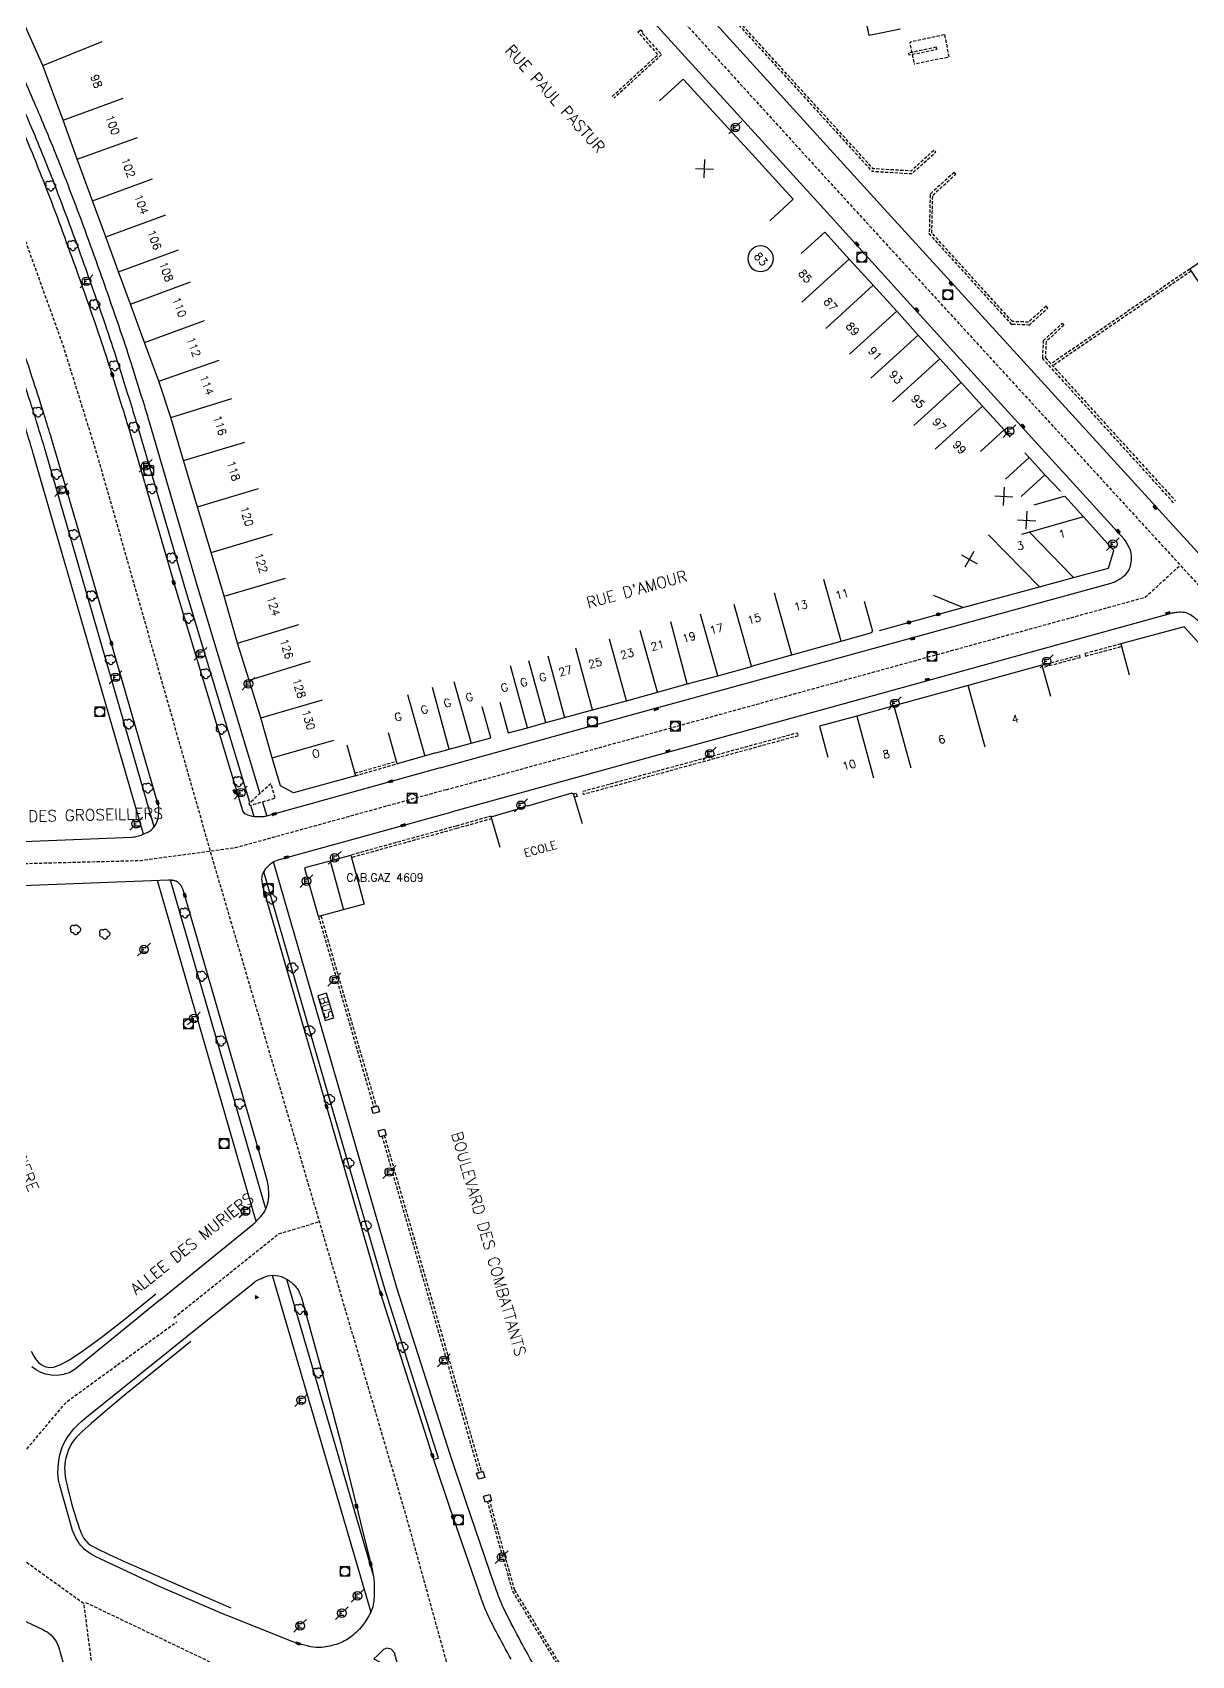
# Model space of a CAD drawing. Header units: millimetres. Extents: x 80999 to 82003, y 144000 to 145000.
# Drawn here: x 81649.6 to 81830.7, y 144390.5 to 144644 of the extents above; entities that cross this region are included whole.
import ezdxf
from ezdxf.enums import TextEntityAlignment as Align

# ---------------------------------------------------------------- set-up
doc = ezdxf.new("R2010")
doc.units = ezdxf.units.MM
doc.linetypes.add('DASHED', pattern=[0.75, 0.5, -0.25])
doc.layers.get('0').update_dxf_attribs({"linetype": 'CONTINUOUS'})
for name, color, linetype in [('W0001', 6, 'DASHED'), ('W0008', 7, 'CONTINUOUS'), ('W0100', 7, 'CONTINUOUS'), ('W0112', 1, 'DASHED'), ('W0300', 7, 'CONTINUOUS'), ('W0302', 3, 'CONTINUOUS'), ('W0322', 7, 'CONTINUOUS'), ('W0400', 7, 'CONTINUOUS'), ('W0420', 7, 'CONTINUOUS'), ('W0471', 7, 'CONTINUOUS'), ('W0851', 7, 'CONTINUOUS'), ('W0984', 7, 'CONTINUOUS'), ('W0989', 7, 'CONTINUOUS'), ('W0991', 7, 'CONTINUOUS'), ('W1102', 7, 'CONTINUOUS')]:
    doc.layers.add(name, color=color, linetype=linetype)
doc.styles.get("Standard").update_dxf_attribs({"font": 'romans.shx', "width": 0.85})

# ---------------------------------------------------------------- blocks, each defined once
blk = doc.blocks.new('T400')
for p, q in [((-0.15, 0.3), (0.15, 0.3)), ((-0.15, -0.25), (-0.15, 0.3)), ((-0.15, 0.15), (0.15, 0.15)), ((-0.15, 0), (0.15, 0)), ((0.15, 0.3), (0.15, -0.25)), ((-0.15, -0.15), (0.15, -0.15)), ((-0.15, -0.25), (-0.15, -0.3)), ((-0.15, -0.3), (0.15, -0.3)), ((0.15, -0.3), (0.15, -0.25))]:
    blk.add_line(p, q)
blk = doc.blocks.new('T471')
for p, q in [((-0.333334, 0.333334), (-0.333334, -0.333334)), ((-0.333334, 0.333334), (0.333334, 0.333334)), ((-0.333334, 0), (0, 0)), ((0.500001, 0.500001), (1.000002, 1.000002)), ((-0.500001, -0.500001), (-1.000002, -1.000002)), ((-0.333334, -0.333334), (0.333334, -0.333334))]:
    blk.add_line(p, q)
blk.add_ellipse((0, 0), major_axis=(0.471405, 0.471405), ratio=1, start_param=5.4977871438, end_param=11.780972451)
blk = doc.blocks.new('T420')
for p, q in [((0.75, 0.75), (-0.75, 0.75)), ((-0.75, 0.75), (-0.75, -0.75)), ((0.75, 0.75), (0.75, -0.75)), ((0.75, -0.75), (-0.75, -0.75))]:
    blk.add_line(p, q)
blk.add_ellipse((0, 0), major_axis=(-0.53, 0.53), ratio=1, start_param=3.926991, end_param=10.210176)
blk = doc.blocks.new('t322o')
at = {"color": 0, "linetype": 'Continuous'}
for radius in [0.25, 0.15]:
    blk.add_circle((0, 0), radius, dxfattribs=at)
blk = doc.blocks.new('t991o')
at = {"color": 0, "linetype": 'Continuous'}
for p, q in [((-1, 1), (1, -1)), ((-1, -1), (1, 1))]:
    blk.add_line(p, q, dxfattribs=at)
blk = doc.blocks.new('T851')
for p, q in [((-0.25, -0.15), (0, 0.32)), ((0, 0.32), (0.25, -0.15)), ((-0.25, -0.15), (0.25, -0.15))]:
    blk.add_line(p, q)
for major_axis in [(-0.106, 0.106), (-0.0354, 0.0354), (-0.0236, 0.0236)]:
    blk.add_ellipse((0, 0), major_axis=major_axis, ratio=1, start_param=3.926991, end_param=10.210176)
blk = doc.blocks.new('T300')
for p, q in [((-0.8, 0.51), (-0.86, 0.34)), ((-0.86, 0.34), (-0.86, 0.17)), ((-0.86, 0.17), (-0.74, 0.06)), ((-0.69, 0.63), (-0.8, 0.51)), ((-0.8, -0.06), (-0.74, 0.06)), ((-0.74, 0.06), (-0.69, 0.11)), ((-0.57, 0.69), (-0.69, 0.63)), ((-0.46, 0.69), (-0.57, 0.69)), ((-0.29, 0.63), (-0.46, 0.69)), ((-0.29, 0.63), (-0.17, 0.74)), ((-0.23, 0.57), (-0.29, 0.63)), ((-0.17, 0.74), (-0.06, 0.8)), ((-0.06, 0.8), (0.06, 0.8)), ((0.06, 0.8), (0.23, 0.74)), ((0.23, 0.74), (0.34, 0.63)), ((0.34, 0.63), (0.4, 0.51)), ((0.46, 0.46), (0.34, 0.46)), ((0.4, 0.51), (0.4, 0.46)), ((0.57, 0.4), (0.46, 0.46)), ((0.57, 0.4), (0.69, 0.29)), ((0.69, 0.29), (0.74, 0.17)), ((0.74, 0.06), (0.69, -0.17)), ((0.74, 0.17), (0.74, 0.06)), ((-0.8, -0.17), (-0.8, -0.06)), ((-0.8, -0.23), (-0.8, -0.17)), ((-0.74, -0.34), (-0.8, -0.23)), ((-0.69, -0.4), (-0.74, -0.34)), ((-0.51, -0.46), (-0.69, -0.4)), ((-0.4, -0.46), (-0.51, -0.46)), ((-0.4, -0.46), (-0.34, -0.46)), ((-0.34, -0.46), (-0.34, -0.4)), ((-0.34, -0.51), (-0.34, -0.46)), ((-0.29, -0.63), (-0.34, -0.51)), ((-0.17, -0.74), (-0.29, -0.63)), ((-0.06, -0.8), (-0.17, -0.74)), ((0.06, -0.8), (-0.06, -0.8)), ((0.17, -0.74), (0.06, -0.8)), ((0.23, -0.69), (0.17, -0.74)), ((0.29, -0.46), (0.23, -0.46)), ((0.29, -0.63), (0.23, -0.69)), ((0.46, -0.4), (0.29, -0.46)), ((0.34, -0.51), (0.29, -0.63)), ((0.34, -0.51), (0.34, -0.46)), ((0.57, -0.34), (0.46, -0.4)), ((0.63, -0.29), (0.57, -0.34)), ((0.69, -0.17), (0.63, -0.29))]:
    blk.add_line(p, q)
blk = doc.blocks.new('t112o')
at = {"color": 0, "linetype": 'Continuous'}
for p, q in [((-0.5, 0.5), (0.5, 0.5)), ((-0.5, -0.5), (-0.5, 0.5)), ((0.5, 0.5), (0.5, -0.5)), ((0.5, -0.5), (-0.5, -0.5))]:
    blk.add_line(p, q, dxfattribs=at)

msp = doc.modelspace()

# ---------------------------------------------------------------- linework, layer by layer
at = {"layer": 'W0001', "flags": 128}
for points in [[(81027.88, 145000), (81077.68, 144978.37), (81087.69, 144976.04), (81170.41, 144940.53), (81178.51, 144933.51), (81374.97, 144872.17), (81386.48, 144858.96), (81504.09, 144714.92), (81532.17, 144678.7), (81539.61, 144664.2), (81616.96, 144508.86), (81646.63, 144428.62), (81648.33, 144422.26), (81654.94, 144430.11), (81672.13, 144442.59)], [(81739.08, 144298.3), (81727.85, 144340.51), (81708.03, 144412.17), (81677.92, 144514.31), (81659.77, 144577.9), (81654.34, 144595.3), (81647.83, 144613.36), (81639.48, 144634.34), (81629.73, 144655.41), (81607.72, 144703.98), (81580.56, 144764.18), (81553.32, 144823.83), (81524.59, 144888.25), (81510.81, 144917.93), (81499.44, 144935.25), (81487.62, 144949.64), (81472.37, 144961.07), (81462.65, 144965.92), (81448.01, 144972.61)], [(81774.82, 144619.9), (81854.84, 144532.53)], [(81714.25, 144525.72), (81823.49, 144555.8), (81828.95, 144560.8)], [(81714.25, 144525.72), (81681.31, 144516.63), (81666.46, 144514.62), (81645.45, 144514.07)], [(81671.68, 144443.21), (81688.02, 144456.34), (81694.45, 144458.24)], [(81640.15, 144411.17), (81657.59, 144398.63), (81659.3, 144385.46), (81673.96, 144333.79), (81682.48, 144304.64), (81696.19, 144258.41)], [(81657.89, 144398.75), (81677.28, 144389.5)]]:
    msp.add_lwpolyline(points, dxfattribs=at)
msp.add_lwpolyline([(81709.51, 144697.39), (81710.49, 144694.17, 0.011773), (81710.94, 144692.81, 0.008506), (81711.67, 144690.85, 0.033899), (81712.37, 144689.37, 0.030383), (81713.42, 144687.75, 0.009899), (81714.75, 144686, 0.01629), (81715.53, 144685.09), (81752, 144644.98), (81774.82, 144619.9)], format="xyb", dxfattribs=at)
at = {"layer": 'W0008'}
for points in [[(81666.95, 144518.77), (81657.25, 144552.2), (81649.71, 144578.26, 0.003149), (81649.49, 144579.02, 0.000686), (81648.4, 144582.6, 0.005544), (81647.35, 144585.9, 0.001993), (81644.25, 144595.14, 0.006766), (81640.29, 144606.31, 0.007273), (81636.32, 144616.58, 0.004946), (81631.18, 144628.97, 0.005232), (81626.09, 144640.57), (81616.01, 144662.9), (81526.36, 144859.95)], [(81683.58, 144523.7), (81673.54, 144556.82), (81666, 144582.65, 0.004077), (81665.26, 144585.1, 0.001457), (81663.13, 144591.9, 0.005911), (81661.28, 144597.53, 0.003208), (81657.69, 144607.79, 0.006332), (81653.03, 144620.34, 0.008473), (81649.26, 144629.64, 0.001963), (81645.53, 144638.31, 0.00351), (81643.39, 144643.14), (81635.03, 144661.76), (81574.15, 144796.03), (81573.96, 144795.95)], [(81668.63, 144519.94), (81659.12, 144552.74), (81651.58, 144578.8, 0.003149), (81651.35, 144579.58, 0.000686), (81650.25, 144583.17, 0.005544), (81649.19, 144586.51, 0.001993), (81646.09, 144595.76, 0.006766), (81642.11, 144606.98, 0.007273), (81638.12, 144617.31, 0.004946), (81632.97, 144629.73, 0.005232), (81627.86, 144641.37), (81617.78, 144663.7), (81559.87, 144790.98), (81560.05, 144791.07)], [(81647.28, 144639.07, -0.001963), (81651.01, 144630.39, -0.008473), (81654.8, 144621.03, -0.006332), (81659.48, 144608.43, -0.003208), (81663.08, 144598.14, -0.005911), (81664.95, 144592.47, -0.001457), (81667.08, 144585.67, -0.004077), (81667.83, 144583.18), (81675.37, 144557.37), (81685.13, 144525.14)], [(81713.3, 144529.14), (81686.16, 144521.58, -0.057997), (81685.58, 144521.49, -0.027189), (81684.32, 144521.51, -0.098624), (81682.94, 144521.88, -0.206547), (81682.48, 144522.42), (81672.18, 144556.42), (81664.63, 144582.25, 0.004077), (81663.9, 144584.68, 0.001457), (81661.77, 144591.47, 0.005911), (81659.93, 144597.06, 0.003208), (81656.35, 144607.31, 0.006332), (81651.7, 144619.83, 0.008473), (81647.95, 144629.08, 0.001963)], [(81645.58, 144517.55), (81665.12, 144518.33, 0.06348), (81666.2, 144518.51, 0.045502), (81667.61, 144519.08, 0.105428), (81668.57, 144519.86, 0.104401), (81669.13, 144520.97, 0.058645), (81669.35, 144522.45, 0.077202), (81669.2, 144523.58), (81656.82, 144566.1), (81652.57, 144580.6, 0.003931), (81652.41, 144581.14, 0.000619), (81651.35, 144584.54, 0.002962), (81649.52, 144590.26, 0.002965), (81647.63, 144595.95, 0.003499)], [(81825.58, 144569.45), (81833.86, 144560.41, -0.004713)], [(81724.39, 144389.87, -0.002541), (81722.1, 144394.12, -0.007311), (81721.33, 144395.61, -0.003895), (81720.58, 144397.16, -0.013752), (81720.39, 144397.6, -0.009095), (81719.97, 144398.69, -0.00487), (81719.23, 144400.75), (81714.81, 144413.56), (81712.48, 144420.58), (81704, 144447.14), (81695.76, 144475.59), (81685.63, 144510.47, -0.031398), (81685.57, 144510.73, -0.01093), (81685.47, 144511.5, -0.106642), (81685.56, 144512.44, -0.088896), (81686.1, 144513.44, -0.073497), (81687, 144514.3, -0.085577), (81687.98, 144514.76), (81700.28, 144518.16), (81715.2, 144522.29)], [(81669.61, 144446.08), (81684.02, 144457.78, 0.031199), (81684.55, 144458.27, 0.0165), (81685.45, 144459.27, 0.086631), (81686.21, 144460.57, 0.081247), (81686.51, 144462.15, 0.030352), (81686.46, 144463.69, 0.045623), (81686.27, 144464.71), (81685.12, 144468.76), (81679.35, 144488.68), (81673.13, 144510.1, 0.060792), (81672.95, 144510.51, 0.045907), (81672.61, 144510.99, 0.083865), (81672.18, 144511.35, 0.091467), (81671.7, 144511.52, 0.018211), (81671.17, 144511.59, 0.032116), (81670.87, 144511.59), (81645.32, 144510.6)], [(81740.56, 144373.37, -0.010644), (81737.42, 144376.41, -0.018619), (81735.82, 144378.16, -0.002755), (81731.83, 144382.9, -0.019502), (81731.42, 144383.43, -0.017373), (81729.43, 144386.46, -0.01195), (81726.73, 144391.14, -0.002541), (81724.46, 144395.37, -0.007311), (81723.73, 144396.8, -0.003895), (81723, 144398.31, -0.013752), (81722.86, 144398.62, -0.009095), (81722.47, 144399.61, -0.00487), (81721.76, 144401.62), (81717.34, 144414.41), (81714.87, 144421.87)]]:
    msp.add_lwpolyline(points, format="xyb", dxfattribs=at)
at = {"layer": 'W0008', "flags": 128}
for points in [[(81706.17, 144696.37), (81707.15, 144693.16, 0.011773), (81707.65, 144691.64, 0.008506), (81708.43, 144689.56, 0.033899), (81709.33, 144687.66, 0.030383), (81710.6, 144685.69, 0.009899), (81712.02, 144683.83, 0.01629), (81712.95, 144682.74), (81749.42, 144642.63), (81772.24, 144617.55)], [(81713.3, 144529.14), (81743.95, 144537.62), (81789.08, 144550.02), (81817.94, 144557.92, 0.055048), (81818.86, 144558.28, 0.037237), (81820.09, 144559.06, 0.10972), (81820.89, 144559.98, 0.098214), (81821.3, 144561.28, 0.063176), (81821.27, 144562.63, 0.084786), (81820.96, 144563.59, 0.015989), (81820.43, 144564.53, 0.047309), (81820.21, 144564.82), (81803.58, 144583.11), (81786.76, 144601.59), (81772.24, 144617.55)], [(81855.34, 144526.25), (81847.17, 144535.21), (81831.92, 144551.92, 0.031739), (81831.51, 144552.32, 0.01973), (81830.78, 144552.89, 0.088879), (81829.86, 144553.33, 0.086021), (81828.81, 144553.44, 0.018076), (81827.87, 144553.33, 0.031059), (81827.33, 144553.22), (81785.63, 144541.71), (81715.2, 144522.29)], [(81673.75, 144440.35), (81684.28, 144448.8, -0.054122), (81684.75, 144449.1, -0.022198), (81685.98, 144449.64, -0.122002), (81687.6, 144449.85, -0.110199), (81689.31, 144449.26, -0.063477), (81690.63, 144448.2, -0.091688), (81691.27, 144447.22, -0.005837), (81691.62, 144446.37, -0.02665), (81691.68, 144446.18), (81694.86, 144434.62), (81697.76, 144423.69), (81700.85, 144411.23), (81702.66, 144403.89, -0.047563), (81702.99, 144401.66, -0.038942), (81702.92, 144398.91, -0.084474), (81702.45, 144397.24, -0.05695), (81701.11, 144395.08, -0.066797), (81699.3, 144393.33, -0.076134), (81697.34, 144392.3, -0.055205), (81694.78, 144391.73, -0.085607), (81693.08, 144391.83, -0.011721), (81691.1, 144392.34, -0.024971), (81690.19, 144392.65), (81680.12, 144396.65)]]:
    msp.add_lwpolyline(points, format="xyb", dxfattribs=at)
for points in [[(81782.65, 144616.54), (81751.26, 144651.03)], [(81782.65, 144616.54), (81793.68, 144604.43), (81825.58, 144569.45)], [(81684.55, 144458.27), (81669.12, 144511.53)], [(81686.06, 144460.22), (81671.17, 144511.59)], [(81687.07, 144449.87), (81702.45, 144397.24)], [(81689.31, 144449.26), (81702.86, 144402.88)]]:
    msp.add_lwpolyline(points, dxfattribs=at)
at = {"layer": 'W0008'}
for points in [[(81684.25, 144521.51), (81683.71, 144523.27)], [(81685.54, 144523.8), (81686.21, 144521.59)], [(81712.31, 144421.11), (81713.06, 144421.29), (81704.74, 144447.36), (81696.5, 144475.8), (81685.74, 144512.87)], [(81714.87, 144421.87), (81706.55, 144447.92), (81698.32, 144476.33), (81687.26, 144514.46)], [(81669.61, 144446.07), (81656.28, 144435.2), (81655.42, 144434.66), (81654.46, 144434.34), (81653.48, 144434.22), (81652.5, 144434.24), (81651.68, 144434.39), (81650.89, 144434.67), (81650.16, 144435.07), (81649.5, 144435.57)], [(81680.12, 144396.65), (81679.42, 144396.92), (81669.18, 144401.34), (81660.16, 144405.55), (81659.52, 144405.87), (81658.9, 144406.21), (81658.31, 144406.6), (81657.75, 144407.04), (81657.44, 144407.33), (81657.17, 144407.64), (81656.91, 144407.97), (81656.68, 144408.32), (81656.37, 144408.85), (81656.1, 144409.41), (81655.87, 144409.98), (81655.68, 144410.57), (81653.95, 144416.68), (81653.8, 144417.25), (81653.68, 144417.84), (81653.59, 144418.43), (81653.56, 144419.02), (81653.59, 144419.96), (81653.7, 144420.89), (81653.88, 144421.81), (81654.14, 144422.71), (81654.39, 144423.35), (81654.7, 144423.97), (81655.06, 144424.57), (81655.46, 144425.13), (81656.04, 144425.85), (81656.68, 144426.51), (81657.36, 144427.14), (81658.07, 144427.73), (81673.75, 144440.34)], [(81642.41, 144398.63), (81651.23, 144394.51), (81651.55, 144394.34), (81651.87, 144394.16), (81652.17, 144393.95), (81652.45, 144393.71), (81652.78, 144393.35), (81653.08, 144392.95), (81653.34, 144392.54), (81653.57, 144392.1), (81653.72, 144391.73), (81653.84, 144391.34), (81653.93, 144390.95), (81654.04, 144390.56), (81656.57, 144381.83)]]:
    msp.add_lwpolyline(points, dxfattribs=at)
at = {"layer": 'W0008', "flags": 128}
msp.add_lwpolyline([(81702.94, 144389.93), (81706.39, 144388.1, 0.065485), (81706.46, 144388.07, 0.030929), (81706.64, 144388.04, 0.178188), (81706.78, 144388.08), (81706.92, 144388.24), (81706.19, 144390.9), (81705.67, 144391.44), (81704.97, 144391.6), (81704.46, 144391.38), (81703.52, 144390.47)], format="xyb", close=True, dxfattribs=at)
at = {"layer": 'W0100', "flags": 128}
for points in [[(81785.25, 144644.53), (81780.36, 144643.53), (81772.56, 144681.58), (81767.06, 144680.45), (81762.74, 144701.39), (81767.64, 144702.4)], [(81698.71, 144532.73), (81700.05, 144527.91), (81690.37, 144525.22), (81688.33, 144526.33), (81687.07, 144530.71), (81685.3, 144536.93), (81683.48, 144542.81), (81681.65, 144548.62), (81679.53, 144555.98), (81677.5, 144562.76), (81673.21, 144577.13), (81671.19, 144583.85), (81669.32, 144589.53), (81667.1, 144595.58), (81664.89, 144601.6), (81663.05, 144606.62), (81661.06, 144612.07), (81658.96, 144617.72), (81656.6, 144624.23), (81654.38, 144630.34), (81651.23, 144638.86), (81647.54, 144647.13)], [(81747.6, 144633.34), (81751.29, 144636.71)], [(81751.29, 144636.71), (81753.6, 144634.19), (81757.77, 144629.64), (81762.06, 144624.99), (81766.24, 144620.43), (81768.48, 144617.98)], [(81764.79, 144614.61), (81768.48, 144617.98)], [(81769.7, 144609.47), (81773.41, 144612.82)], [(81801.43, 144581.92), (81798.07, 144585.65), (81794.71, 144589.35), (81791.37, 144593.03), (81788.01, 144596.75), (81784.65, 144600.46), (81780.97, 144604.52), (81777.23, 144608.6), (81773.41, 144612.82)], [(81834.58, 144609.86), (81830.43, 144607.07), (81852.82, 144573.7), (81856.97, 144576.49)], [(81801.43, 144581.92), (81797.71, 144578.58)], [(81801.65, 144574.25), (81805.36, 144577.6), (81807.81, 144574.9), (81804.11, 144571.54)], [(81794.99, 144554.17), (81806.97, 144557.4), (81812.29, 144558.9), (81817.72, 144560.32), (81818.58, 144563.11), (81813.81, 144568.37), (81810.93, 144571.58)], [(81806.11, 144570.24), (81810.65, 144571.51), (81810.93, 144571.58)], [(81794.99, 144554.17), (81790.37, 144556.08)], [(81780.92, 144550.43), (81779.6, 144555.15)], [(81845.84, 144533.37), (81843.49, 144535.92), (81829.54, 144551.17), (81819.64, 144548.49)], [(81723.95, 144534.59), (81726.94, 144535.41), (81729.81, 144536.2), (81732.72, 144537), (81737.09, 144538.18), (81742.4, 144539.62), (81747.24, 144540.97), (81751.92, 144542.28), (81756.68, 144543.49), (81761.96, 144544.96), (81761.94, 144545.02), (81768.23, 144546.78), (81775.96, 144548.94), (81780.77, 144550.28), (81780.75, 144550.37), (81780.92, 144550.43)], [(81819.64, 144548.49), (81820.95, 144543.66)], [(81807.33, 144545.17), (81795.8, 144541.99), (81784.18, 144538.81), (81778.4, 144537.21), (81772.57, 144535.63)], [(81807.33, 144545.17), (81808.66, 144540.35)], [(81721.21, 144533.83), (81719.89, 144538.65)], [(81722.63, 144539.41), (81723.95, 144534.59)], [(81772.57, 144535.63), (81773.88, 144530.8)], [(81712.65, 144531.48), (81706.59, 144529.78), (81705.24, 144534.6)], [(81712.65, 144531.48), (81714.73, 144532.04), (81718.13, 144532.98), (81721.21, 144533.83)], [(81722.7, 144516.71), (81721.29, 144521.51), (81726.36, 144523), (81726.32, 144523.13), (81726.97, 144523.28), (81727, 144523.18), (81733.95, 144525.22), (81733.98, 144525.11), (81734.09, 144525.14), (81735.47, 144520.46)]]:
    msp.add_lwpolyline(points, dxfattribs=at)
for points in [[(81701.41, 144507.83), (81694.28, 144505.9), (81692.14, 144513.42), (81692.25, 144513.46), (81692.23, 144513.57), (81696.1, 144514.62), (81699.33, 144515.5)], [(81695.56, 144493.93), (81694.19, 144493.53), (81695.33, 144489.67), (81696.69, 144490.08)]]:
    msp.add_lwpolyline(points, close=True, dxfattribs=at)
at = {"layer": 'W0112', "flags": 128}
for points in [[(81773.91, 144675.01), (81746.92, 144669.48), (81749.4, 144656.91), (81749.33, 144656.85), (81780.83, 144622.28), (81780.91, 144622.34), (81786.89, 144621.98), (81786.98, 144621.94), (81790.77, 144625.36), (81790.5, 144625.66), (81786.88, 144622.38), (81780.96, 144622.73), (81749.81, 144656.91), (81747.39, 144669.17), (81773.99, 144674.62)], [(81792.1, 144643.64), (81786.67, 144642.48), (81787.38, 144639.05)], [(81792.1, 144643.64), (81792.81, 144640.17), (81790.41, 144639.68)], [(81790.41, 144639.68), (81787.38, 144639.05)], [(81830.43, 144607.07), (81808.75, 144592.25)], [(81830.65, 144606.74), (81809.02, 144591.95)], [(81699.94, 144528.3), (81706.48, 144530.17)], [(81700.05, 144527.91), (81706.59, 144529.78)], [(81734.57, 144525.14), (81734.13, 144525.03)], [(81734.69, 144524.65), (81734.27, 144524.55)], [(81721.29, 144521.51), (81721.26, 144521.59), (81715.81, 144520.05)], [(81721.37, 144521.2), (81715.92, 144519.67)], [(81715.81, 144520.05), (81699.33, 144515.5)], [(81715.93, 144519.67), (81699.44, 144515.11)], [(81694.28, 144505.9), (81702.94, 144476.06)], [(81694.66, 144506.01), (81703.32, 144476.17)], [(81704.18, 144471.64), (81719.39, 144418.94)], [(81704.56, 144471.75), (81719.77, 144419.05)]]:
    msp.add_lwpolyline(points, dxfattribs=at)
at = {"layer": 'W0112'}
for points in [[(81740.18, 144634.03), (81747.34, 144640.58), (81744.37, 144643.91), (81744.21, 144644.08), (81744.59, 144644.42), (81745.01, 144643.95), (81744.93, 144643.88), (81747.91, 144640.56), (81740.45, 144633.74)], [(81827.91, 144570.56), (81807.41, 144593.13), (81807.46, 144593.21), (81807.59, 144595.78), (81807.53, 144595.87), (81810.51, 144598.6), (81810.78, 144598.31), (81807.99, 144595.74), (81807.86, 144593.22), (81828.21, 144570.83)], [(81819.64, 144548.49), (81814.03, 144546.98), (81814.13, 144546.59), (81819.74, 144548.1)], [(81807.33, 144545.17), (81813.18, 144546.74), (81813.28, 144546.35), (81807.44, 144544.78)], [(81734.57, 144525.14), (81734.69, 144524.65)], [(81720.66, 144414.62), (81721.72, 144410.62), (81724.59, 144400.51), (81737.83, 144378.93), (81738.29, 144378.19), (81738.63, 144378.4), (81738.17, 144379.14), (81724.96, 144400.67), (81722.11, 144410.73), (81721.05, 144414.72)]]:
    msp.add_lwpolyline(points, dxfattribs=at)
at = {"layer": 'W0112', "flags": 128}
for points in [[(81790.86, 144641.72), (81786.5, 144640.81), (81786.56, 144640.51), (81790.92, 144641.42)], [(81769.23, 144534.13), (81735.72, 144524.99), (81735.59, 144525.48), (81769.1, 144534.62)], [(81683.56, 144523.23), (81683.47, 144523.6), (81686.83, 144526.71), (81687.5, 144524.35)]]:
    msp.add_lwpolyline(points, close=True, dxfattribs=at)
at = {"layer": 'W0112'}
msp.add_lwpolyline([(81808.27, 144600.97), (81808, 144601.27), (81805.24, 144598.77), (81802.71, 144598.86), (81790.13, 144612.69), (81790.27, 144618.6), (81793.89, 144621.89), (81793.63, 144622.19), (81789.82, 144618.73), (81789.87, 144618.64), (81789.73, 144612.69), (81789.66, 144612.61), (81802.6, 144598.39), (81802.69, 144598.46), (81805.26, 144598.37), (81805.32, 144598.3)], close=True, dxfattribs=at)
at = {"layer": 'W0302'}
for points in [[(81649.39, 144438, 20.53), (81649.8, 144437.24, 20.53), (81650.19, 144436.67, 20.54), (81650.56, 144436.25, 20.54), (81650.94, 144435.95, 20.55), (81651.33, 144435.74, 20.56), (81651.75, 144435.58, 20.57), (81652.23, 144435.48, 20.54), (81652.9, 144435.53, 20.28), (81653.9, 144435.89, 19.52), (81655.38, 144436.68, 18.04), (81657.47, 144438.04, 15.59), (81660.32, 144440.13, 11.93), (81664.08, 144443.06, 6.81), (81668.88, 144446.99, 0)], [(81674.36, 144439.51, 0), (81668.63, 144434.89, 6.79), (81664.25, 144431.32, 11.9), (81661.03, 144428.65, 15.55), (81658.78, 144426.72, 17.99), (81657.31, 144425.4, 19.46), (81656.44, 144424.53, 20.21), (81655.97, 144423.97, 20.48), (81655.71, 144423.57, 20.51), (81655.52, 144423.2, 20.5), (81655.34, 144422.84, 20.49), (81655.19, 144422.49, 20.47), (81655.05, 144422.15, 20.46), (81654.94, 144421.81, 20.46), (81654.84, 144421.47, 20.45), (81654.77, 144421.14, 20.44), (81654.7, 144420.81, 20.43), (81654.66, 144420.48, 20.42), (81654.63, 144420.14, 20.41), (81654.61, 144419.77, 20.41), (81654.63, 144419.38, 20.4), (81654.66, 144418.93, 20.39), (81654.73, 144418.44, 20.39), (81654.83, 144417.87, 20.38), (81654.96, 144417.22, 20.37), (81655.12, 144416.5, 20.36), (81655.32, 144415.7, 20.36), (81655.54, 144414.87, 20.35), (81655.77, 144414.02, 20.35), (81656.01, 144413.17, 20.34), (81656.25, 144412.36, 20.34), (81656.49, 144411.61, 20.33), (81656.71, 144410.93, 20.33), (81656.91, 144410.36, 20.33), (81657.09, 144409.88, 20.34), (81657.26, 144409.48, 20.34), (81657.42, 144409.14, 20.35), (81657.58, 144408.86, 20.35), (81657.74, 144408.62, 20.36), (81657.91, 144408.4, 20.37), (81658.08, 144408.2, 20.37), (81658.31, 144407.98, 20.34), (81658.79, 144407.65, 20.07), (81659.77, 144407.13, 19.32), (81661.49, 144406.3, 17.85), (81664.19, 144405.06, 15.42), (81668.12, 144403.32, 11.8), (81673.51, 144400.96, 6.74), (81680.61, 144397.9, 0)]]:
    msp.add_polyline3d(points, dxfattribs=at)
at = {"layer": 'W0322', "flags": 128}
for points in [[(81802.43, 144580.8), (81801.43, 144581.92)], [(81805.36, 144577.6), (81804.66, 144578.34)], [(81810.24, 144572.35), (81807.81, 144574.9)], [(81781.97, 144550.61), (81794.99, 144554.17)]]:
    msp.add_lwpolyline(points, dxfattribs=at)
at = {"layer": 'W1102', "flags": 128}
for points in [[(81651.23, 144638.86), (81660.49, 144642.63)], [(81654.38, 144630.34), (81663.77, 144633.78)], [(81656.6, 144624.23), (81666, 144627.64)], [(81658.96, 144617.72), (81668.35, 144621.16)], [(81661.06, 144612.07), (81670.45, 144615.52)], [(81663.05, 144606.62), (81672.44, 144610.06)], [(81777.23, 144608.6), (81769.84, 144601.87)], [(81664.89, 144601.6), (81674.27, 144605.05)], [(81780.97, 144604.52), (81773.58, 144597.78)], [(81667.1, 144595.58), (81676.48, 144599.03)], [(81784.65, 144600.46), (81777.24, 144593.75)], [(81788.01, 144596.75), (81780.59, 144590.04)], [(81669.32, 144589.53), (81678.76, 144592.81)], [(81791.37, 144593.03), (81783.96, 144586.32)], [(81794.71, 144589.35), (81787.3, 144582.63)], [(81671.19, 144583.85), (81680.73, 144586.86)], [(81798.07, 144585.65), (81790.65, 144578.94)], [(81673.21, 144577.13), (81682.79, 144580)], [(81675.36, 144569.94), (81684.94, 144572.8)], [(81804.18, 144565.67), (81813.53, 144568.3), (81813.81, 144568.37)], [(81812.29, 144558.9), (81805.35, 144566)], [(81677.5, 144562.76), (81687.08, 144565.62)], [(81806.97, 144557.4), (81799, 144565.55)], [(81679.53, 144555.98), (81689.12, 144558.79)], [(81775.96, 144548.94), (81773.27, 144558.57)], [(81768.23, 144546.78), (81765.53, 144556.41)], [(81761.94, 144545.02), (81759.25, 144554.65)], [(81681.65, 144548.62), (81691.22, 144551.51)], [(81751.92, 144542.28), (81749.34, 144551.94)], [(81756.68, 144543.49), (81753.97, 144553.17)], [(81742.4, 144539.62), (81739.75, 144549.26)], [(81747.24, 144540.97), (81744.55, 144550.6)], [(81683.48, 144542.81), (81693.02, 144545.8)], [(81729.81, 144536.2), (81727.16, 144545.85)], [(81730.1, 144546.65), (81732.72, 144537)], [(81737.09, 144538.18), (81734.48, 144547.83)], [(81726.94, 144535.41), (81724.29, 144545.06)], [(81708.19, 144540.61), (81710.88, 144530.98)], [(81714.73, 144532.04), (81712.09, 144541.68)], [(81715.46, 144542.62), (81718.13, 144532.98)], [(81798.45, 144532.35), (81795.8, 144541.99)], [(81685.3, 144536.93), (81694.89, 144539.77)], [(81784.18, 144538.81), (81786.84, 144529.16)], [(81778.4, 144537.21), (81781.03, 144527.56)], [(81687.07, 144530.71), (81696.69, 144533.44)], [(81696.1, 144514.62), (81698.18, 144506.95)]]:
    msp.add_lwpolyline(points, dxfattribs=at)
msp.add_lwpolyline([(81765.37, 144608.67), (81765.33, 144609.06), (81765.21, 144609.44), (81765.03, 144609.79), (81764.78, 144610.09), (81764.48, 144610.34), (81764.13, 144610.52), (81763.76, 144610.64), (81763.37, 144610.67), (81762.98, 144610.64), (81762.6, 144610.52), (81762.26, 144610.34), (81761.95, 144610.09), (81761.7, 144609.79), (81761.52, 144609.44), (81761.41, 144609.06), (81761.37, 144608.67), (81761.41, 144608.28), (81761.52, 144607.91), (81761.7, 144607.56), (81761.95, 144607.26), (81762.26, 144607.01), (81762.6, 144606.83), (81762.98, 144606.71), (81763.37, 144606.67), (81763.76, 144606.71), (81764.13, 144606.83), (81764.48, 144607.01), (81764.78, 144607.26), (81765.03, 144607.56), (81765.21, 144607.91), (81765.33, 144608.28)], close=True, dxfattribs=at)

# ---------------------------------------------------------------- block references
at = {"layer": 'W0112'}
for p, rotation in [((81703.19, 144475.73), 285.5355655877806), ((81704.23, 144472.09), 285.4129737805361), ((81719.63, 144418.62), 287.3775928580619), ((81720.7, 144415.01), 285.8791749313386)]:
    msp.add_blockref('t112o', p, dxfattribs=dict(at, rotation=rotation))
at = {"layer": 'W0300'}
for p in [(81652.47, 144620.05), (81655.93, 144610.72), (81659.39, 144601.5), (81662.48, 144591.94), (81650.5, 144584.7), (81665.55, 144582.34), (81653.38, 144575.01), (81668.31, 144572.72), (81656.14, 144565.55), (81671.46, 144561.91), (81658.89, 144556), (81658.96, 144556), (81674, 144552.51), (81661.83, 144546.01), (81676.72, 144543.83), (81664.65, 144535.96), (81679.17, 144535.17), (81667.65, 144525.97), (81681.8, 144526.98), (81686.97, 144508.63), (81673.46, 144506.45), (81656.37, 144503.83), (81660.93, 144503.16), (81690.3, 144497.86), (81676.08, 144496.58), (81679.09, 144486.47), (81692.98, 144488.04), (81682.02, 144476.64), (81696.04, 144477.32), (81699.06, 144467.35), (81701.8, 144457.58), (81691.4, 144444.56), (81707.5, 144438.61), (81694.29, 144434.61)]:
    msp.add_blockref('T300', p, dxfattribs=at)
at = {"layer": 'W0322', "rotation": 15.31497240531829}
for p in [(81791.13, 144553.12), (81786.55, 144551.86)]:
    msp.add_blockref('t322o', p, dxfattribs=at)
at = {"layer": 'W0400'}
for p, rotation in [((81778.44, 144610.96), 222.2968291190777), ((81793.14, 144604.8), 42.34634038962493), ((81787.8, 144600.67), 222.3067201085292), ((81662.06, 144590.57), 197.5961654736399), ((81804.36, 144582.48), 222.2771033438642), ((81655.05, 144572.18), 16.19221127996728), ((81825.03, 144569.83), 42.35748410620891), ((81819.25, 144566.09), 42.27710334361061), ((81671.67, 144558.09), 16.95934579628215), ((81827.03, 144553.29), 105.4135038243444), ((81661.94, 144548.58), 196.3191059100449), ((81787.13, 144549.32), 105.3523296329545), ((81789.43, 144542.92), 285.4288425606268), ((81747.04, 144538.32), 285.3523296320951), ((81748.93, 144531.75), 105.4133644337826), ((81681.23, 144525.41), 22.67624858458127), ((81705.57, 144527.01), 105.4444375905834), ((81669.15, 144523.74), 16.97469713754003), ((81687.37, 144521.92), 285.7006491126741), ((81707.53, 144520.16), 105.6008892759944), ((81689.23, 144515.14), 286.6359799190954), ((81673.4, 144509.2), 196.7305878636052), ((81685.94, 144509.23), 193.8598491139093), ((81695.55, 144476.23), 18.24607415822863), ((81684.85, 144469.79), 14.87613933235494), ((81704.07, 144446.98), 205.5265352930247), ((81692.34, 144443.93), 196.3822010947241), ((81712.09, 144421.71), 18.70684494955944), ((81700.22, 144413.81), 13.65784759649989), ((81715.31, 144412.05), 198.5961082952983), ((81702.43, 144404.77), 14.27269035510905), ((81691.11, 144392.34), 251.0162343170752)]:
    msp.add_blockref('T400', p, dxfattribs=dict(at, rotation=rotation))
at = {"layer": 'W0420'}
for p in [(81779.17, 144608.88), (81792.62, 144603.04), (81667.75, 144575.55), (81790.13, 144546.53), (81660.09, 144537.89), (81737.09, 144536.32), (81750.03, 144535.64), (81708.92, 144524.36), (81686.45, 144510.29), (81673.96, 144489.1), (81679.54, 144470.42), (81716.16, 144411.62), (81698.41, 144403.59)]:
    msp.add_blockref('T420', p, dxfattribs=at)
at = {"layer": 'W0471'}
for p in [(81759.43, 144629.18), (81658.04, 144605.15), (81802.27, 144581.75), (81667.28, 144576.33), (81654.07, 144572.55), (81818.41, 144564.08), (81675.84, 144546.94), (81808.08, 144545.78), (81662.58, 144543.28), (81683.34, 144542.27), (81784.34, 144539.22), (81755.42, 144531.35), (81682.15, 144525.26), (81725.93, 144523.29), (81665.81, 144520.41), (81696.81, 144515.08), (81692.42, 144511.44), (81667.02, 144500.75), (81696.75, 144496.05), (81674.82, 144489.97), (81705.35, 144466), (81682.87, 144459.85), (81682.89, 144459.87), (81713.89, 144436.58), (81691.58, 144430.34), (81722.91, 144405.84), (81700.37, 144399.79), (81691.42, 144395.11), (81697.94, 144397.08)]:
    msp.add_blockref('T471', p, dxfattribs=at)
at = {"layer": 'W0851', "rotation": 266.8296618105716}
msp.add_blockref('T851', (81684.6, 144446.43), dxfattribs=at)
at = {"layer": 'W0991'}
for p, rotation in [((81754.61, 144622.74), 42.69807910834287), ((81801.4, 144571.55), 41.88332259985399), ((81804.95, 144567.82), 41.88332259985399), ((81795.98, 144561.69), 285.0895032130504)]:
    msp.add_blockref('t991o', p, dxfattribs=dict(at, rotation=rotation))

# ---------------------------------------------------------------- texts
at = {"layer": 'W0984'}
for s, rotation, p in [('ECOLE', 15.3796, (81728.97, 144516.47)), ('BUS', 287.1741, (81695.5, 144491.7))]:
    msp.add_text(s, height=1.25, rotation=rotation, dxfattribs=at).set_placement(p, align=Align.MIDDLE)
msp.add_text('CAB.GAZ 4609', height=1.25, dxfattribs=at).set_placement((81704.69, 144511.99), align=Align.MIDDLE)
at = {"layer": 'W0989'}
for s, rotation, p in [('RUE PAUL PASTUR', 312.255, (81731.28, 144633.67)), ("RUE D'AMOUR", 15.4882, (81744, 144557.03)), ('ALLEE DES GROSEILLERS', 1.2866, (81655.49, 144521.72)), ('AVENUE BOZIERE', 291.6, (81646.18, 144472.27)), ('BOULEVARD DES COMBATTANTS', 286.0984, (81720.9, 144454.78)), ('ALLEE DES MURIERS', 38.6194, (81674.54, 144454.83))]:
    msp.add_text(s, height=1.75, rotation=rotation, dxfattribs=at).set_placement(p, align=Align.MIDDLE)
at = {"layer": 'W0991'}
for s, rotation, p in [('98', 290.0142, (81659.58, 144636.4)), ('100', 290.0142, (81662.11, 144629.59)), ('102', 290.0142, (81664.57, 144622.91)), ('104', 290.0142, (81666.61, 144617.17)), ('106', 290.0142, (81668.65, 144611.62)), ('83', 312.0322, (81763.42, 144608.62)), ('108', 290.0142, (81670.5, 144606.66)), ('85', 312.0322, (81770.34, 144605.94)), ('110', 290.0142, (81672.55, 144601.11)), ('87', 312.0322, (81774.29, 144601.54)), ('89', 312.0322, (81777.77, 144597.7)), ('112', 290.0142, (81674.79, 144594.89)), ('91', 312.0322, (81781.26, 144593.86)), ('114', 290.0142, (81676.83, 144588.95)), ('93', 312.0322, (81784.53, 144590.17)), ('95', 312.0322, (81787.97, 144586.38)), ('116', 286.8304, (81678.88, 144582.63)), ('97', 312.0322, (81791.3, 144582.75)), ('99', 312.0322, (81794.46, 144579.2)), ('118', 286.8304, (81681.02, 144575.53)), ('120', 286.8304, (81683.08, 144568.44)), ('1', 15.0895, (81810.51, 144565.71)), ('3', 15.0895, (81803.95, 144563.84)), ('122', 286.8304, (81685.32, 144561.14)), ('124', 286.8304, (81687.26, 144554.43)), ('11', 15.3796, (81776.1, 144556.27)), ('15', 15.3796, (81762.37, 144552.43)), ('13', 15.3796, (81769.65, 144554.48)), ('17', 15.3796, (81756.48, 144550.84)), ('126', 286.8304, (81689.31, 144547.72)), ('21', 15.3796, (81747.26, 144548.28)), ('19', 15.3796, (81752.18, 144549.56)), ('25', 15.3796, (81737.53, 144545.52)), ('23', 15.3796, (81742.49, 144546.95)), ('G', 15.3796, (81726.36, 144542.5)), ('G', 15.3796, (81729.33, 144543.31)), ('27', 15.3796, (81732.86, 144544.29)), ('128', 286.8304, (81691.26, 144541.59)), ('G', 15.3796, (81717.85, 144540.19)), ('G', 15.3796, (81723.33, 144541.68)), ('130', 286.8304, (81692.72, 144536.63)), ('G', 15.3796, (81710.83, 144538.24)), ('G', 15.3796, (81714.42, 144539.27)), ('G', 14.1417, (81706.73, 144537.11)), ('4', 15.3796, (81803.16, 144536.76)), ('6', 15.3796, (81791.66, 144533.59)), ('O', 14.1417, (81693.88, 144531.37)), ('8', 15.3796, (81783, 144531.29)), ('10', 15.3796, (81777.21, 144529.6))]:
    msp.add_text(s, height=1.25, rotation=rotation, dxfattribs=at).set_placement(p, align=Align.MIDDLE)

doc.saveas('drawing.dxf')
